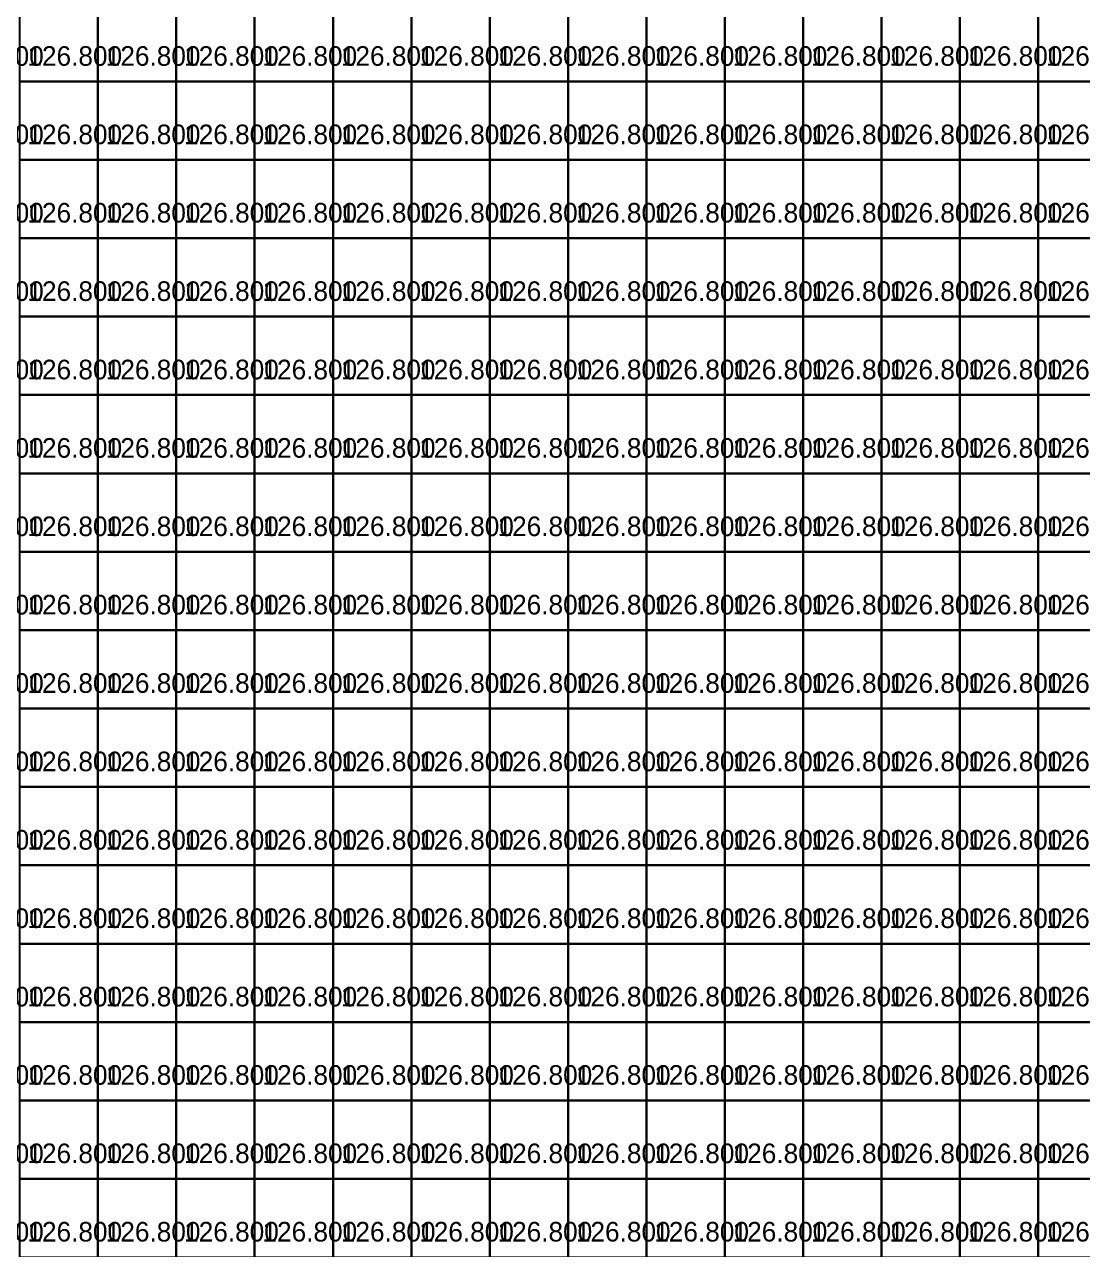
# Model space of a CAD drawing. Header units: metres. Extents: x 287857 to 287978, y 62957 to 63018.
# Drawn here: x 287883.99 to 287897.49, y 62971.93 to 62987.56 of the extents above; entities that cross this region are included whole.
import ezdxf

# ---------------------------------------------------------------- set-up
doc = ezdxf.new("R2010")
doc.units = ezdxf.units.M
doc.layers.add('ARCH-INTERP', color=7, linetype='Continuous', true_color=0x64748b)
doc.layers.add('ARCH-LEVEL-TXT', color=7, linetype='Continuous', true_color=0xa78bfa)

msp = doc.modelspace()

# ---------------------------------------------------------------- linework, layer by layer
at = {"layer": 'ARCH-INTERP'}
for points in [[(287883.925, 62986.831, 126.8), (287884.925, 62986.831, 126.8), (287884.925, 62987.831, 126.8), (287883.925, 62987.831, 126.8), (287883.925, 62986.831, 126.8)], [(287884.925, 62986.831, 126.8), (287885.925, 62986.831, 126.8), (287885.925, 62987.831, 126.8), (287884.925, 62987.831, 126.8), (287884.925, 62986.831, 126.8)], [(287885.925, 62986.831, 126.8), (287886.925, 62986.831, 126.8), (287886.925, 62987.831, 126.8), (287885.925, 62987.831, 126.8), (287885.925, 62986.831, 126.8)], [(287886.925, 62986.831, 126.8), (287887.925, 62986.831, 126.8), (287887.925, 62987.831, 126.8), (287886.925, 62987.831, 126.8), (287886.925, 62986.831, 126.8)], [(287887.925, 62986.831, 126.8), (287888.925, 62986.831, 126.8), (287888.925, 62987.831, 126.8), (287887.925, 62987.831, 126.8), (287887.925, 62986.831, 126.8)], [(287888.925, 62986.831, 126.8), (287889.925, 62986.831, 126.8), (287889.925, 62987.831, 126.8), (287888.925, 62987.831, 126.8), (287888.925, 62986.831, 126.8)], [(287889.925, 62986.831, 126.8), (287890.925, 62986.831, 126.8), (287890.925, 62987.831, 126.8), (287889.925, 62987.831, 126.8), (287889.925, 62986.831, 126.8)], [(287890.925, 62986.831, 126.8), (287891.925, 62986.831, 126.8), (287891.925, 62987.831, 126.8), (287890.925, 62987.831, 126.8), (287890.925, 62986.831, 126.8)], [(287891.925, 62986.831, 126.8), (287892.925, 62986.831, 126.8), (287892.925, 62987.831, 126.8), (287891.925, 62987.831, 126.8), (287891.925, 62986.831, 126.8)], [(287892.925, 62986.831, 126.8), (287893.925, 62986.831, 126.8), (287893.925, 62987.831, 126.8), (287892.925, 62987.831, 126.8), (287892.925, 62986.831, 126.8)], [(287893.925, 62986.831, 126.8), (287894.925, 62986.831, 126.8), (287894.925, 62987.831, 126.8), (287893.925, 62987.831, 126.8), (287893.925, 62986.831, 126.8)], [(287894.925, 62986.831, 126.8), (287895.925, 62986.831, 126.8), (287895.925, 62987.831, 126.8), (287894.925, 62987.831, 126.8), (287894.925, 62986.831, 126.8)], [(287895.925, 62986.831, 126.8), (287896.925, 62986.831, 126.8), (287896.925, 62987.831, 126.8), (287895.925, 62987.831, 126.8), (287895.925, 62986.831, 126.8)], [(287896.925, 62986.831, 126.8), (287897.925, 62986.831, 126.8), (287897.925, 62987.831, 126.8), (287896.925, 62987.831, 126.8), (287896.925, 62986.831, 126.8)], [(287883.925, 62985.831, 126.8), (287884.925, 62985.831, 126.8), (287884.925, 62986.831, 126.8), (287883.925, 62986.831, 126.8), (287883.925, 62985.831, 126.8)], [(287884.925, 62985.831, 126.8), (287885.925, 62985.831, 126.8), (287885.925, 62986.831, 126.8), (287884.925, 62986.831, 126.8), (287884.925, 62985.831, 126.8)], [(287885.925, 62985.831, 126.8), (287886.925, 62985.831, 126.8), (287886.925, 62986.831, 126.8), (287885.925, 62986.831, 126.8), (287885.925, 62985.831, 126.8)], [(287886.925, 62985.831, 126.8), (287887.925, 62985.831, 126.8), (287887.925, 62986.831, 126.8), (287886.925, 62986.831, 126.8), (287886.925, 62985.831, 126.8)], [(287887.925, 62985.831, 126.8), (287888.925, 62985.831, 126.8), (287888.925, 62986.831, 126.8), (287887.925, 62986.831, 126.8), (287887.925, 62985.831, 126.8)], [(287888.925, 62985.831, 126.8), (287889.925, 62985.831, 126.8), (287889.925, 62986.831, 126.8), (287888.925, 62986.831, 126.8), (287888.925, 62985.831, 126.8)], [(287889.925, 62985.831, 126.8), (287890.925, 62985.831, 126.8), (287890.925, 62986.831, 126.8), (287889.925, 62986.831, 126.8), (287889.925, 62985.831, 126.8)], [(287890.925, 62985.831, 126.8), (287891.925, 62985.831, 126.8), (287891.925, 62986.831, 126.8), (287890.925, 62986.831, 126.8), (287890.925, 62985.831, 126.8)], [(287891.925, 62985.831, 126.8), (287892.925, 62985.831, 126.8), (287892.925, 62986.831, 126.8), (287891.925, 62986.831, 126.8), (287891.925, 62985.831, 126.8)], [(287892.925, 62985.831, 126.8), (287893.925, 62985.831, 126.8), (287893.925, 62986.831, 126.8), (287892.925, 62986.831, 126.8), (287892.925, 62985.831, 126.8)], [(287893.925, 62985.831, 126.8), (287894.925, 62985.831, 126.8), (287894.925, 62986.831, 126.8), (287893.925, 62986.831, 126.8), (287893.925, 62985.831, 126.8)], [(287894.925, 62985.831, 126.8), (287895.925, 62985.831, 126.8), (287895.925, 62986.831, 126.8), (287894.925, 62986.831, 126.8), (287894.925, 62985.831, 126.8)], [(287895.925, 62985.831, 126.8), (287896.925, 62985.831, 126.8), (287896.925, 62986.831, 126.8), (287895.925, 62986.831, 126.8), (287895.925, 62985.831, 126.8)], [(287896.925, 62985.831, 126.8), (287897.925, 62985.831, 126.8), (287897.925, 62986.831, 126.8), (287896.925, 62986.831, 126.8), (287896.925, 62985.831, 126.8)], [(287883.925, 62984.831, 126.8), (287884.925, 62984.831, 126.8), (287884.925, 62985.831, 126.8), (287883.925, 62985.831, 126.8), (287883.925, 62984.831, 126.8)], [(287884.925, 62984.831, 126.8), (287885.925, 62984.831, 126.8), (287885.925, 62985.831, 126.8), (287884.925, 62985.831, 126.8), (287884.925, 62984.831, 126.8)], [(287885.925, 62984.831, 126.8), (287886.925, 62984.831, 126.8), (287886.925, 62985.831, 126.8), (287885.925, 62985.831, 126.8), (287885.925, 62984.831, 126.8)], [(287886.925, 62984.831, 126.8), (287887.925, 62984.831, 126.8), (287887.925, 62985.831, 126.8), (287886.925, 62985.831, 126.8), (287886.925, 62984.831, 126.8)], [(287887.925, 62984.831, 126.8), (287888.925, 62984.831, 126.8), (287888.925, 62985.831, 126.8), (287887.925, 62985.831, 126.8), (287887.925, 62984.831, 126.8)], [(287888.925, 62984.831, 126.8), (287889.925, 62984.831, 126.8), (287889.925, 62985.831, 126.8), (287888.925, 62985.831, 126.8), (287888.925, 62984.831, 126.8)], [(287889.925, 62984.831, 126.8), (287890.925, 62984.831, 126.8), (287890.925, 62985.831, 126.8), (287889.925, 62985.831, 126.8), (287889.925, 62984.831, 126.8)], [(287890.925, 62984.831, 126.8), (287891.925, 62984.831, 126.8), (287891.925, 62985.831, 126.8), (287890.925, 62985.831, 126.8), (287890.925, 62984.831, 126.8)], [(287891.925, 62984.831, 126.8), (287892.925, 62984.831, 126.8), (287892.925, 62985.831, 126.8), (287891.925, 62985.831, 126.8), (287891.925, 62984.831, 126.8)], [(287892.925, 62984.831, 126.8), (287893.925, 62984.831, 126.8), (287893.925, 62985.831, 126.8), (287892.925, 62985.831, 126.8), (287892.925, 62984.831, 126.8)], [(287893.925, 62984.831, 126.8), (287894.925, 62984.831, 126.8), (287894.925, 62985.831, 126.8), (287893.925, 62985.831, 126.8), (287893.925, 62984.831, 126.8)], [(287894.925, 62984.831, 126.8), (287895.925, 62984.831, 126.8), (287895.925, 62985.831, 126.8), (287894.925, 62985.831, 126.8), (287894.925, 62984.831, 126.8)], [(287895.925, 62984.831, 126.8), (287896.925, 62984.831, 126.8), (287896.925, 62985.831, 126.8), (287895.925, 62985.831, 126.8), (287895.925, 62984.831, 126.8)], [(287896.925, 62984.831, 126.8), (287897.925, 62984.831, 126.8), (287897.925, 62985.831, 126.8), (287896.925, 62985.831, 126.8), (287896.925, 62984.831, 126.8)], [(287883.925, 62983.831, 126.8), (287884.925, 62983.831, 126.8), (287884.925, 62984.831, 126.8), (287883.925, 62984.831, 126.8), (287883.925, 62983.831, 126.8)], [(287884.925, 62983.831, 126.8), (287885.925, 62983.831, 126.8), (287885.925, 62984.831, 126.8), (287884.925, 62984.831, 126.8), (287884.925, 62983.831, 126.8)], [(287885.925, 62983.831, 126.8), (287886.925, 62983.831, 126.8), (287886.925, 62984.831, 126.8), (287885.925, 62984.831, 126.8), (287885.925, 62983.831, 126.8)], [(287886.925, 62983.831, 126.8), (287887.925, 62983.831, 126.8), (287887.925, 62984.831, 126.8), (287886.925, 62984.831, 126.8), (287886.925, 62983.831, 126.8)], [(287887.925, 62983.831, 126.8), (287888.925, 62983.831, 126.8), (287888.925, 62984.831, 126.8), (287887.925, 62984.831, 126.8), (287887.925, 62983.831, 126.8)], [(287888.925, 62983.831, 126.8), (287889.925, 62983.831, 126.8), (287889.925, 62984.831, 126.8), (287888.925, 62984.831, 126.8), (287888.925, 62983.831, 126.8)], [(287889.925, 62983.831, 126.8), (287890.925, 62983.831, 126.8), (287890.925, 62984.831, 126.8), (287889.925, 62984.831, 126.8), (287889.925, 62983.831, 126.8)], [(287890.925, 62983.831, 126.8), (287891.925, 62983.831, 126.8), (287891.925, 62984.831, 126.8), (287890.925, 62984.831, 126.8), (287890.925, 62983.831, 126.8)], [(287891.925, 62983.831, 126.8), (287892.925, 62983.831, 126.8), (287892.925, 62984.831, 126.8), (287891.925, 62984.831, 126.8), (287891.925, 62983.831, 126.8)], [(287892.925, 62983.831, 126.8), (287893.925, 62983.831, 126.8), (287893.925, 62984.831, 126.8), (287892.925, 62984.831, 126.8), (287892.925, 62983.831, 126.8)], [(287893.925, 62983.831, 126.8), (287894.925, 62983.831, 126.8), (287894.925, 62984.831, 126.8), (287893.925, 62984.831, 126.8), (287893.925, 62983.831, 126.8)], [(287894.925, 62983.831, 126.8), (287895.925, 62983.831, 126.8), (287895.925, 62984.831, 126.8), (287894.925, 62984.831, 126.8), (287894.925, 62983.831, 126.8)], [(287895.925, 62983.831, 126.8), (287896.925, 62983.831, 126.8), (287896.925, 62984.831, 126.8), (287895.925, 62984.831, 126.8), (287895.925, 62983.831, 126.8)], [(287896.925, 62983.831, 126.8), (287897.925, 62983.831, 126.8), (287897.925, 62984.831, 126.8), (287896.925, 62984.831, 126.8), (287896.925, 62983.831, 126.8)], [(287883.925, 62982.831, 126.8), (287884.925, 62982.831, 126.8), (287884.925, 62983.831, 126.8), (287883.925, 62983.831, 126.8), (287883.925, 62982.831, 126.8)], [(287884.925, 62982.831, 126.8), (287885.925, 62982.831, 126.8), (287885.925, 62983.831, 126.8), (287884.925, 62983.831, 126.8), (287884.925, 62982.831, 126.8)], [(287885.925, 62982.831, 126.8), (287886.925, 62982.831, 126.8), (287886.925, 62983.831, 126.8), (287885.925, 62983.831, 126.8), (287885.925, 62982.831, 126.8)], [(287886.925, 62982.831, 126.8), (287887.925, 62982.831, 126.8), (287887.925, 62983.831, 126.8), (287886.925, 62983.831, 126.8), (287886.925, 62982.831, 126.8)], [(287887.925, 62982.831, 126.8), (287888.925, 62982.831, 126.8), (287888.925, 62983.831, 126.8), (287887.925, 62983.831, 126.8), (287887.925, 62982.831, 126.8)], [(287888.925, 62982.831, 126.8), (287889.925, 62982.831, 126.8), (287889.925, 62983.831, 126.8), (287888.925, 62983.831, 126.8), (287888.925, 62982.831, 126.8)], [(287889.925, 62982.831, 126.8), (287890.925, 62982.831, 126.8), (287890.925, 62983.831, 126.8), (287889.925, 62983.831, 126.8), (287889.925, 62982.831, 126.8)], [(287890.925, 62982.831, 126.8), (287891.925, 62982.831, 126.8), (287891.925, 62983.831, 126.8), (287890.925, 62983.831, 126.8), (287890.925, 62982.831, 126.8)], [(287891.925, 62982.831, 126.8), (287892.925, 62982.831, 126.8), (287892.925, 62983.831, 126.8), (287891.925, 62983.831, 126.8), (287891.925, 62982.831, 126.8)], [(287892.925, 62982.831, 126.8), (287893.925, 62982.831, 126.8), (287893.925, 62983.831, 126.8), (287892.925, 62983.831, 126.8), (287892.925, 62982.831, 126.8)], [(287893.925, 62982.831, 126.8), (287894.925, 62982.831, 126.8), (287894.925, 62983.831, 126.8), (287893.925, 62983.831, 126.8), (287893.925, 62982.831, 126.8)], [(287894.925, 62982.831, 126.8), (287895.925, 62982.831, 126.8), (287895.925, 62983.831, 126.8), (287894.925, 62983.831, 126.8), (287894.925, 62982.831, 126.8)], [(287895.925, 62982.831, 126.8), (287896.925, 62982.831, 126.8), (287896.925, 62983.831, 126.8), (287895.925, 62983.831, 126.8), (287895.925, 62982.831, 126.8)], [(287896.925, 62982.831, 126.8), (287897.925, 62982.831, 126.8), (287897.925, 62983.831, 126.8), (287896.925, 62983.831, 126.8), (287896.925, 62982.831, 126.8)], [(287883.925, 62981.831, 126.8), (287884.925, 62981.831, 126.8), (287884.925, 62982.831, 126.8), (287883.925, 62982.831, 126.8), (287883.925, 62981.831, 126.8)], [(287884.925, 62981.831, 126.8), (287885.925, 62981.831, 126.8), (287885.925, 62982.831, 126.8), (287884.925, 62982.831, 126.8), (287884.925, 62981.831, 126.8)], [(287885.925, 62981.831, 126.8), (287886.925, 62981.831, 126.8), (287886.925, 62982.831, 126.8), (287885.925, 62982.831, 126.8), (287885.925, 62981.831, 126.8)], [(287886.925, 62981.831, 126.8), (287887.925, 62981.831, 126.8), (287887.925, 62982.831, 126.8), (287886.925, 62982.831, 126.8), (287886.925, 62981.831, 126.8)], [(287887.925, 62981.831, 126.8), (287888.925, 62981.831, 126.8), (287888.925, 62982.831, 126.8), (287887.925, 62982.831, 126.8), (287887.925, 62981.831, 126.8)], [(287888.925, 62981.831, 126.8), (287889.925, 62981.831, 126.8), (287889.925, 62982.831, 126.8), (287888.925, 62982.831, 126.8), (287888.925, 62981.831, 126.8)], [(287889.925, 62981.831, 126.8), (287890.925, 62981.831, 126.8), (287890.925, 62982.831, 126.8), (287889.925, 62982.831, 126.8), (287889.925, 62981.831, 126.8)], [(287890.925, 62981.831, 126.8), (287891.925, 62981.831, 126.8), (287891.925, 62982.831, 126.8), (287890.925, 62982.831, 126.8), (287890.925, 62981.831, 126.8)], [(287891.925, 62981.831, 126.8), (287892.925, 62981.831, 126.8), (287892.925, 62982.831, 126.8), (287891.925, 62982.831, 126.8), (287891.925, 62981.831, 126.8)], [(287892.925, 62981.831, 126.8), (287893.925, 62981.831, 126.8), (287893.925, 62982.831, 126.8), (287892.925, 62982.831, 126.8), (287892.925, 62981.831, 126.8)], [(287893.925, 62981.831, 126.8), (287894.925, 62981.831, 126.8), (287894.925, 62982.831, 126.8), (287893.925, 62982.831, 126.8), (287893.925, 62981.831, 126.8)], [(287894.925, 62981.831, 126.8), (287895.925, 62981.831, 126.8), (287895.925, 62982.831, 126.8), (287894.925, 62982.831, 126.8), (287894.925, 62981.831, 126.8)], [(287895.925, 62981.831, 126.8), (287896.925, 62981.831, 126.8), (287896.925, 62982.831, 126.8), (287895.925, 62982.831, 126.8), (287895.925, 62981.831, 126.8)], [(287896.925, 62981.831, 126.8), (287897.925, 62981.831, 126.8), (287897.925, 62982.831, 126.8), (287896.925, 62982.831, 126.8), (287896.925, 62981.831, 126.8)], [(287883.925, 62980.831, 126.8), (287884.925, 62980.831, 126.8), (287884.925, 62981.831, 126.8), (287883.925, 62981.831, 126.8), (287883.925, 62980.831, 126.8)], [(287884.925, 62980.831, 126.8), (287885.925, 62980.831, 126.8), (287885.925, 62981.831, 126.8), (287884.925, 62981.831, 126.8), (287884.925, 62980.831, 126.8)], [(287885.925, 62980.831, 126.8), (287886.925, 62980.831, 126.8), (287886.925, 62981.831, 126.8), (287885.925, 62981.831, 126.8), (287885.925, 62980.831, 126.8)], [(287886.925, 62980.831, 126.8), (287887.925, 62980.831, 126.8), (287887.925, 62981.831, 126.8), (287886.925, 62981.831, 126.8), (287886.925, 62980.831, 126.8)], [(287887.925, 62980.831, 126.8), (287888.925, 62980.831, 126.8), (287888.925, 62981.831, 126.8), (287887.925, 62981.831, 126.8), (287887.925, 62980.831, 126.8)], [(287888.925, 62980.831, 126.8), (287889.925, 62980.831, 126.8), (287889.925, 62981.831, 126.8), (287888.925, 62981.831, 126.8), (287888.925, 62980.831, 126.8)], [(287889.925, 62980.831, 126.8), (287890.925, 62980.831, 126.8), (287890.925, 62981.831, 126.8), (287889.925, 62981.831, 126.8), (287889.925, 62980.831, 126.8)], [(287890.925, 62980.831, 126.8), (287891.925, 62980.831, 126.8), (287891.925, 62981.831, 126.8), (287890.925, 62981.831, 126.8), (287890.925, 62980.831, 126.8)], [(287891.925, 62980.831, 126.8), (287892.925, 62980.831, 126.8), (287892.925, 62981.831, 126.8), (287891.925, 62981.831, 126.8), (287891.925, 62980.831, 126.8)], [(287892.925, 62980.831, 126.8), (287893.925, 62980.831, 126.8), (287893.925, 62981.831, 126.8), (287892.925, 62981.831, 126.8), (287892.925, 62980.831, 126.8)], [(287893.925, 62980.831, 126.8), (287894.925, 62980.831, 126.8), (287894.925, 62981.831, 126.8), (287893.925, 62981.831, 126.8), (287893.925, 62980.831, 126.8)], [(287894.925, 62980.831, 126.8), (287895.925, 62980.831, 126.8), (287895.925, 62981.831, 126.8), (287894.925, 62981.831, 126.8), (287894.925, 62980.831, 126.8)], [(287895.925, 62980.831, 126.8), (287896.925, 62980.831, 126.8), (287896.925, 62981.831, 126.8), (287895.925, 62981.831, 126.8), (287895.925, 62980.831, 126.8)], [(287896.925, 62980.831, 126.8), (287897.925, 62980.831, 126.8), (287897.925, 62981.831, 126.8), (287896.925, 62981.831, 126.8), (287896.925, 62980.831, 126.8)], [(287883.925, 62979.831, 126.8), (287884.925, 62979.831, 126.8), (287884.925, 62980.831, 126.8), (287883.925, 62980.831, 126.8), (287883.925, 62979.831, 126.8)], [(287884.925, 62979.831, 126.8), (287885.925, 62979.831, 126.8), (287885.925, 62980.831, 126.8), (287884.925, 62980.831, 126.8), (287884.925, 62979.831, 126.8)], [(287885.925, 62979.831, 126.8), (287886.925, 62979.831, 126.8), (287886.925, 62980.831, 126.8), (287885.925, 62980.831, 126.8), (287885.925, 62979.831, 126.8)], [(287886.925, 62979.831, 126.8), (287887.925, 62979.831, 126.8), (287887.925, 62980.831, 126.8), (287886.925, 62980.831, 126.8), (287886.925, 62979.831, 126.8)], [(287887.925, 62979.831, 126.8), (287888.925, 62979.831, 126.8), (287888.925, 62980.831, 126.8), (287887.925, 62980.831, 126.8), (287887.925, 62979.831, 126.8)], [(287888.925, 62979.831, 126.8), (287889.925, 62979.831, 126.8), (287889.925, 62980.831, 126.8), (287888.925, 62980.831, 126.8), (287888.925, 62979.831, 126.8)], [(287889.925, 62979.831, 126.8), (287890.925, 62979.831, 126.8), (287890.925, 62980.831, 126.8), (287889.925, 62980.831, 126.8), (287889.925, 62979.831, 126.8)], [(287890.925, 62979.831, 126.8), (287891.925, 62979.831, 126.8), (287891.925, 62980.831, 126.8), (287890.925, 62980.831, 126.8), (287890.925, 62979.831, 126.8)], [(287891.925, 62979.831, 126.8), (287892.925, 62979.831, 126.8), (287892.925, 62980.831, 126.8), (287891.925, 62980.831, 126.8), (287891.925, 62979.831, 126.8)], [(287892.925, 62979.831, 126.8), (287893.925, 62979.831, 126.8), (287893.925, 62980.831, 126.8), (287892.925, 62980.831, 126.8), (287892.925, 62979.831, 126.8)], [(287893.925, 62979.831, 126.8), (287894.925, 62979.831, 126.8), (287894.925, 62980.831, 126.8), (287893.925, 62980.831, 126.8), (287893.925, 62979.831, 126.8)], [(287894.925, 62979.831, 126.8), (287895.925, 62979.831, 126.8), (287895.925, 62980.831, 126.8), (287894.925, 62980.831, 126.8), (287894.925, 62979.831, 126.8)], [(287895.925, 62979.831, 126.8), (287896.925, 62979.831, 126.8), (287896.925, 62980.831, 126.8), (287895.925, 62980.831, 126.8), (287895.925, 62979.831, 126.8)], [(287896.925, 62979.831, 126.8), (287897.925, 62979.831, 126.8), (287897.925, 62980.831, 126.8), (287896.925, 62980.831, 126.8), (287896.925, 62979.831, 126.8)], [(287883.925, 62978.831, 126.8), (287884.925, 62978.831, 126.8), (287884.925, 62979.831, 126.8), (287883.925, 62979.831, 126.8), (287883.925, 62978.831, 126.8)], [(287884.925, 62978.831, 126.8), (287885.925, 62978.831, 126.8), (287885.925, 62979.831, 126.8), (287884.925, 62979.831, 126.8), (287884.925, 62978.831, 126.8)], [(287885.925, 62978.831, 126.8), (287886.925, 62978.831, 126.8), (287886.925, 62979.831, 126.8), (287885.925, 62979.831, 126.8), (287885.925, 62978.831, 126.8)], [(287886.925, 62978.831, 126.8), (287887.925, 62978.831, 126.8), (287887.925, 62979.831, 126.8), (287886.925, 62979.831, 126.8), (287886.925, 62978.831, 126.8)], [(287887.925, 62978.831, 126.8), (287888.925, 62978.831, 126.8), (287888.925, 62979.831, 126.8), (287887.925, 62979.831, 126.8), (287887.925, 62978.831, 126.8)], [(287888.925, 62978.831, 126.8), (287889.925, 62978.831, 126.8), (287889.925, 62979.831, 126.8), (287888.925, 62979.831, 126.8), (287888.925, 62978.831, 126.8)], [(287889.925, 62978.831, 126.8), (287890.925, 62978.831, 126.8), (287890.925, 62979.831, 126.8), (287889.925, 62979.831, 126.8), (287889.925, 62978.831, 126.8)], [(287890.925, 62978.831, 126.8), (287891.925, 62978.831, 126.8), (287891.925, 62979.831, 126.8), (287890.925, 62979.831, 126.8), (287890.925, 62978.831, 126.8)], [(287891.925, 62978.831, 126.8), (287892.925, 62978.831, 126.8), (287892.925, 62979.831, 126.8), (287891.925, 62979.831, 126.8), (287891.925, 62978.831, 126.8)], [(287892.925, 62978.831, 126.8), (287893.925, 62978.831, 126.8), (287893.925, 62979.831, 126.8), (287892.925, 62979.831, 126.8), (287892.925, 62978.831, 126.8)], [(287893.925, 62978.831, 126.8), (287894.925, 62978.831, 126.8), (287894.925, 62979.831, 126.8), (287893.925, 62979.831, 126.8), (287893.925, 62978.831, 126.8)], [(287894.925, 62978.831, 126.8), (287895.925, 62978.831, 126.8), (287895.925, 62979.831, 126.8), (287894.925, 62979.831, 126.8), (287894.925, 62978.831, 126.8)], [(287895.925, 62978.831, 126.8), (287896.925, 62978.831, 126.8), (287896.925, 62979.831, 126.8), (287895.925, 62979.831, 126.8), (287895.925, 62978.831, 126.8)], [(287896.925, 62978.831, 126.8), (287897.925, 62978.831, 126.8), (287897.925, 62979.831, 126.8), (287896.925, 62979.831, 126.8), (287896.925, 62978.831, 126.8)], [(287883.925, 62977.831, 126.8), (287884.925, 62977.831, 126.8), (287884.925, 62978.831, 126.8), (287883.925, 62978.831, 126.8), (287883.925, 62977.831, 126.8)], [(287884.925, 62977.831, 126.8), (287885.925, 62977.831, 126.8), (287885.925, 62978.831, 126.8), (287884.925, 62978.831, 126.8), (287884.925, 62977.831, 126.8)], [(287885.925, 62977.831, 126.8), (287886.925, 62977.831, 126.8), (287886.925, 62978.831, 126.8), (287885.925, 62978.831, 126.8), (287885.925, 62977.831, 126.8)], [(287886.925, 62977.831, 126.8), (287887.925, 62977.831, 126.8), (287887.925, 62978.831, 126.8), (287886.925, 62978.831, 126.8), (287886.925, 62977.831, 126.8)], [(287887.925, 62977.831, 126.8), (287888.925, 62977.831, 126.8), (287888.925, 62978.831, 126.8), (287887.925, 62978.831, 126.8), (287887.925, 62977.831, 126.8)], [(287888.925, 62977.831, 126.8), (287889.925, 62977.831, 126.8), (287889.925, 62978.831, 126.8), (287888.925, 62978.831, 126.8), (287888.925, 62977.831, 126.8)], [(287889.925, 62977.831, 126.8), (287890.925, 62977.831, 126.8), (287890.925, 62978.831, 126.8), (287889.925, 62978.831, 126.8), (287889.925, 62977.831, 126.8)], [(287890.925, 62977.831, 126.8), (287891.925, 62977.831, 126.8), (287891.925, 62978.831, 126.8), (287890.925, 62978.831, 126.8), (287890.925, 62977.831, 126.8)], [(287891.925, 62977.831, 126.8), (287892.925, 62977.831, 126.8), (287892.925, 62978.831, 126.8), (287891.925, 62978.831, 126.8), (287891.925, 62977.831, 126.8)], [(287892.925, 62977.831, 126.8), (287893.925, 62977.831, 126.8), (287893.925, 62978.831, 126.8), (287892.925, 62978.831, 126.8), (287892.925, 62977.831, 126.8)], [(287893.925, 62977.831, 126.8), (287894.925, 62977.831, 126.8), (287894.925, 62978.831, 126.8), (287893.925, 62978.831, 126.8), (287893.925, 62977.831, 126.8)], [(287894.925, 62977.831, 126.8), (287895.925, 62977.831, 126.8), (287895.925, 62978.831, 126.8), (287894.925, 62978.831, 126.8), (287894.925, 62977.831, 126.8)], [(287895.925, 62977.831, 126.8), (287896.925, 62977.831, 126.8), (287896.925, 62978.831, 126.8), (287895.925, 62978.831, 126.8), (287895.925, 62977.831, 126.8)], [(287896.925, 62977.831, 126.8), (287897.925, 62977.831, 126.8), (287897.925, 62978.831, 126.8), (287896.925, 62978.831, 126.8), (287896.925, 62977.831, 126.8)], [(287883.925, 62976.831, 126.8), (287884.925, 62976.831, 126.8), (287884.925, 62977.831, 126.8), (287883.925, 62977.831, 126.8), (287883.925, 62976.831, 126.8)], [(287884.925, 62976.831, 126.8), (287885.925, 62976.831, 126.8), (287885.925, 62977.831, 126.8), (287884.925, 62977.831, 126.8), (287884.925, 62976.831, 126.8)], [(287885.925, 62976.831, 126.8), (287886.925, 62976.831, 126.8), (287886.925, 62977.831, 126.8), (287885.925, 62977.831, 126.8), (287885.925, 62976.831, 126.8)], [(287886.925, 62976.831, 126.8), (287887.925, 62976.831, 126.8), (287887.925, 62977.831, 126.8), (287886.925, 62977.831, 126.8), (287886.925, 62976.831, 126.8)], [(287887.925, 62976.831, 126.8), (287888.925, 62976.831, 126.8), (287888.925, 62977.831, 126.8), (287887.925, 62977.831, 126.8), (287887.925, 62976.831, 126.8)], [(287888.925, 62976.831, 126.8), (287889.925, 62976.831, 126.8), (287889.925, 62977.831, 126.8), (287888.925, 62977.831, 126.8), (287888.925, 62976.831, 126.8)], [(287889.925, 62976.831, 126.8), (287890.925, 62976.831, 126.8), (287890.925, 62977.831, 126.8), (287889.925, 62977.831, 126.8), (287889.925, 62976.831, 126.8)], [(287890.925, 62976.831, 126.8), (287891.925, 62976.831, 126.8), (287891.925, 62977.831, 126.8), (287890.925, 62977.831, 126.8), (287890.925, 62976.831, 126.8)], [(287891.925, 62976.831, 126.8), (287892.925, 62976.831, 126.8), (287892.925, 62977.831, 126.8), (287891.925, 62977.831, 126.8), (287891.925, 62976.831, 126.8)], [(287892.925, 62976.831, 126.8), (287893.925, 62976.831, 126.8), (287893.925, 62977.831, 126.8), (287892.925, 62977.831, 126.8), (287892.925, 62976.831, 126.8)], [(287893.925, 62976.831, 126.8), (287894.925, 62976.831, 126.8), (287894.925, 62977.831, 126.8), (287893.925, 62977.831, 126.8), (287893.925, 62976.831, 126.8)], [(287894.925, 62976.831, 126.8), (287895.925, 62976.831, 126.8), (287895.925, 62977.831, 126.8), (287894.925, 62977.831, 126.8), (287894.925, 62976.831, 126.8)], [(287895.925, 62976.831, 126.8), (287896.925, 62976.831, 126.8), (287896.925, 62977.831, 126.8), (287895.925, 62977.831, 126.8), (287895.925, 62976.831, 126.8)], [(287896.925, 62976.831, 126.8), (287897.925, 62976.831, 126.8), (287897.925, 62977.831, 126.8), (287896.925, 62977.831, 126.8), (287896.925, 62976.831, 126.8)], [(287883.925, 62975.831, 126.8), (287884.925, 62975.831, 126.8), (287884.925, 62976.831, 126.8), (287883.925, 62976.831, 126.8), (287883.925, 62975.831, 126.8)], [(287884.925, 62975.831, 126.8), (287885.925, 62975.831, 126.8), (287885.925, 62976.831, 126.8), (287884.925, 62976.831, 126.8), (287884.925, 62975.831, 126.8)], [(287885.925, 62975.831, 126.8), (287886.925, 62975.831, 126.8), (287886.925, 62976.831, 126.8), (287885.925, 62976.831, 126.8), (287885.925, 62975.831, 126.8)], [(287886.925, 62975.831, 126.8), (287887.925, 62975.831, 126.8), (287887.925, 62976.831, 126.8), (287886.925, 62976.831, 126.8), (287886.925, 62975.831, 126.8)], [(287887.925, 62975.831, 126.8), (287888.925, 62975.831, 126.8), (287888.925, 62976.831, 126.8), (287887.925, 62976.831, 126.8), (287887.925, 62975.831, 126.8)], [(287888.925, 62975.831, 126.8), (287889.925, 62975.831, 126.8), (287889.925, 62976.831, 126.8), (287888.925, 62976.831, 126.8), (287888.925, 62975.831, 126.8)], [(287889.925, 62975.831, 126.8), (287890.925, 62975.831, 126.8), (287890.925, 62976.831, 126.8), (287889.925, 62976.831, 126.8), (287889.925, 62975.831, 126.8)], [(287890.925, 62975.831, 126.8), (287891.925, 62975.831, 126.8), (287891.925, 62976.831, 126.8), (287890.925, 62976.831, 126.8), (287890.925, 62975.831, 126.8)], [(287891.925, 62975.831, 126.8), (287892.925, 62975.831, 126.8), (287892.925, 62976.831, 126.8), (287891.925, 62976.831, 126.8), (287891.925, 62975.831, 126.8)], [(287892.925, 62975.831, 126.8), (287893.925, 62975.831, 126.8), (287893.925, 62976.831, 126.8), (287892.925, 62976.831, 126.8), (287892.925, 62975.831, 126.8)], [(287893.925, 62975.831, 126.8), (287894.925, 62975.831, 126.8), (287894.925, 62976.831, 126.8), (287893.925, 62976.831, 126.8), (287893.925, 62975.831, 126.8)], [(287894.925, 62975.831, 126.8), (287895.925, 62975.831, 126.8), (287895.925, 62976.831, 126.8), (287894.925, 62976.831, 126.8), (287894.925, 62975.831, 126.8)], [(287895.925, 62975.831, 126.8), (287896.925, 62975.831, 126.8), (287896.925, 62976.831, 126.8), (287895.925, 62976.831, 126.8), (287895.925, 62975.831, 126.8)], [(287896.925, 62975.831, 126.8), (287897.925, 62975.831, 126.8), (287897.925, 62976.831, 126.8), (287896.925, 62976.831, 126.8), (287896.925, 62975.831, 126.8)], [(287883.925, 62974.831, 126.8), (287884.925, 62974.831, 126.8), (287884.925, 62975.831, 126.8), (287883.925, 62975.831, 126.8), (287883.925, 62974.831, 126.8)], [(287884.925, 62974.831, 126.8), (287885.925, 62974.831, 126.8), (287885.925, 62975.831, 126.8), (287884.925, 62975.831, 126.8), (287884.925, 62974.831, 126.8)], [(287885.925, 62974.831, 126.8), (287886.925, 62974.831, 126.8), (287886.925, 62975.831, 126.8), (287885.925, 62975.831, 126.8), (287885.925, 62974.831, 126.8)], [(287886.925, 62974.831, 126.8), (287887.925, 62974.831, 126.8), (287887.925, 62975.831, 126.8), (287886.925, 62975.831, 126.8), (287886.925, 62974.831, 126.8)], [(287887.925, 62974.831, 126.8), (287888.925, 62974.831, 126.8), (287888.925, 62975.831, 126.8), (287887.925, 62975.831, 126.8), (287887.925, 62974.831, 126.8)], [(287888.925, 62974.831, 126.8), (287889.925, 62974.831, 126.8), (287889.925, 62975.831, 126.8), (287888.925, 62975.831, 126.8), (287888.925, 62974.831, 126.8)], [(287889.925, 62974.831, 126.8), (287890.925, 62974.831, 126.8), (287890.925, 62975.831, 126.8), (287889.925, 62975.831, 126.8), (287889.925, 62974.831, 126.8)], [(287890.925, 62974.831, 126.8), (287891.925, 62974.831, 126.8), (287891.925, 62975.831, 126.8), (287890.925, 62975.831, 126.8), (287890.925, 62974.831, 126.8)], [(287891.925, 62974.831, 126.8), (287892.925, 62974.831, 126.8), (287892.925, 62975.831, 126.8), (287891.925, 62975.831, 126.8), (287891.925, 62974.831, 126.8)], [(287892.925, 62974.831, 126.8), (287893.925, 62974.831, 126.8), (287893.925, 62975.831, 126.8), (287892.925, 62975.831, 126.8), (287892.925, 62974.831, 126.8)], [(287893.925, 62974.831, 126.8), (287894.925, 62974.831, 126.8), (287894.925, 62975.831, 126.8), (287893.925, 62975.831, 126.8), (287893.925, 62974.831, 126.8)], [(287894.925, 62974.831, 126.8), (287895.925, 62974.831, 126.8), (287895.925, 62975.831, 126.8), (287894.925, 62975.831, 126.8), (287894.925, 62974.831, 126.8)], [(287895.925, 62974.831, 126.8), (287896.925, 62974.831, 126.8), (287896.925, 62975.831, 126.8), (287895.925, 62975.831, 126.8), (287895.925, 62974.831, 126.8)], [(287896.925, 62974.831, 126.8), (287897.925, 62974.831, 126.8), (287897.925, 62975.831, 126.8), (287896.925, 62975.831, 126.8), (287896.925, 62974.831, 126.8)], [(287883.925, 62973.831, 126.8), (287884.925, 62973.831, 126.8), (287884.925, 62974.831, 126.8), (287883.925, 62974.831, 126.8), (287883.925, 62973.831, 126.8)], [(287884.925, 62973.831, 126.8), (287885.925, 62973.831, 126.8), (287885.925, 62974.831, 126.8), (287884.925, 62974.831, 126.8), (287884.925, 62973.831, 126.8)], [(287885.925, 62973.831, 126.8), (287886.925, 62973.831, 126.8), (287886.925, 62974.831, 126.8), (287885.925, 62974.831, 126.8), (287885.925, 62973.831, 126.8)], [(287886.925, 62973.831, 126.8), (287887.925, 62973.831, 126.8), (287887.925, 62974.831, 126.8), (287886.925, 62974.831, 126.8), (287886.925, 62973.831, 126.8)], [(287887.925, 62973.831, 126.8), (287888.925, 62973.831, 126.8), (287888.925, 62974.831, 126.8), (287887.925, 62974.831, 126.8), (287887.925, 62973.831, 126.8)], [(287888.925, 62973.831, 126.8), (287889.925, 62973.831, 126.8), (287889.925, 62974.831, 126.8), (287888.925, 62974.831, 126.8), (287888.925, 62973.831, 126.8)], [(287889.925, 62973.831, 126.8), (287890.925, 62973.831, 126.8), (287890.925, 62974.831, 126.8), (287889.925, 62974.831, 126.8), (287889.925, 62973.831, 126.8)], [(287890.925, 62973.831, 126.8), (287891.925, 62973.831, 126.8), (287891.925, 62974.831, 126.8), (287890.925, 62974.831, 126.8), (287890.925, 62973.831, 126.8)], [(287891.925, 62973.831, 126.8), (287892.925, 62973.831, 126.8), (287892.925, 62974.831, 126.8), (287891.925, 62974.831, 126.8), (287891.925, 62973.831, 126.8)], [(287892.925, 62973.831, 126.8), (287893.925, 62973.831, 126.8), (287893.925, 62974.831, 126.8), (287892.925, 62974.831, 126.8), (287892.925, 62973.831, 126.8)], [(287893.925, 62973.831, 126.8), (287894.925, 62973.831, 126.8), (287894.925, 62974.831, 126.8), (287893.925, 62974.831, 126.8), (287893.925, 62973.831, 126.8)], [(287894.925, 62973.831, 126.8), (287895.925, 62973.831, 126.8), (287895.925, 62974.831, 126.8), (287894.925, 62974.831, 126.8), (287894.925, 62973.831, 126.8)], [(287895.925, 62973.831, 126.8), (287896.925, 62973.831, 126.8), (287896.925, 62974.831, 126.8), (287895.925, 62974.831, 126.8), (287895.925, 62973.831, 126.8)], [(287896.925, 62973.831, 126.8), (287897.925, 62973.831, 126.8), (287897.925, 62974.831, 126.8), (287896.925, 62974.831, 126.8), (287896.925, 62973.831, 126.8)], [(287883.925, 62972.831, 126.8), (287884.925, 62972.831, 126.8), (287884.925, 62973.831, 126.8), (287883.925, 62973.831, 126.8), (287883.925, 62972.831, 126.8)], [(287884.925, 62972.831, 126.8), (287885.925, 62972.831, 126.8), (287885.925, 62973.831, 126.8), (287884.925, 62973.831, 126.8), (287884.925, 62972.831, 126.8)], [(287885.925, 62972.831, 126.8), (287886.925, 62972.831, 126.8), (287886.925, 62973.831, 126.8), (287885.925, 62973.831, 126.8), (287885.925, 62972.831, 126.8)], [(287886.925, 62972.831, 126.8), (287887.925, 62972.831, 126.8), (287887.925, 62973.831, 126.8), (287886.925, 62973.831, 126.8), (287886.925, 62972.831, 126.8)], [(287887.925, 62972.831, 126.8), (287888.925, 62972.831, 126.8), (287888.925, 62973.831, 126.8), (287887.925, 62973.831, 126.8), (287887.925, 62972.831, 126.8)], [(287888.925, 62972.831, 126.8), (287889.925, 62972.831, 126.8), (287889.925, 62973.831, 126.8), (287888.925, 62973.831, 126.8), (287888.925, 62972.831, 126.8)], [(287889.925, 62972.831, 126.8), (287890.925, 62972.831, 126.8), (287890.925, 62973.831, 126.8), (287889.925, 62973.831, 126.8), (287889.925, 62972.831, 126.8)], [(287890.925, 62972.831, 126.8), (287891.925, 62972.831, 126.8), (287891.925, 62973.831, 126.8), (287890.925, 62973.831, 126.8), (287890.925, 62972.831, 126.8)], [(287891.925, 62972.831, 126.8), (287892.925, 62972.831, 126.8), (287892.925, 62973.831, 126.8), (287891.925, 62973.831, 126.8), (287891.925, 62972.831, 126.8)], [(287892.925, 62972.831, 126.8), (287893.925, 62972.831, 126.8), (287893.925, 62973.831, 126.8), (287892.925, 62973.831, 126.8), (287892.925, 62972.831, 126.8)], [(287893.925, 62972.831, 126.8), (287894.925, 62972.831, 126.8), (287894.925, 62973.831, 126.8), (287893.925, 62973.831, 126.8), (287893.925, 62972.831, 126.8)], [(287894.925, 62972.831, 126.8), (287895.925, 62972.831, 126.8), (287895.925, 62973.831, 126.8), (287894.925, 62973.831, 126.8), (287894.925, 62972.831, 126.8)], [(287895.925, 62972.831, 126.8), (287896.925, 62972.831, 126.8), (287896.925, 62973.831, 126.8), (287895.925, 62973.831, 126.8), (287895.925, 62972.831, 126.8)], [(287896.925, 62972.831, 126.8), (287897.925, 62972.831, 126.8), (287897.925, 62973.831, 126.8), (287896.925, 62973.831, 126.8), (287896.925, 62972.831, 126.8)], [(287883.925, 62971.831, 126.8), (287884.925, 62971.831, 126.8), (287884.925, 62972.831, 126.8), (287883.925, 62972.831, 126.8), (287883.925, 62971.831, 126.8)], [(287884.925, 62971.831, 126.8), (287885.925, 62971.831, 126.8), (287885.925, 62972.831, 126.8), (287884.925, 62972.831, 126.8), (287884.925, 62971.831, 126.8)], [(287885.925, 62971.831, 126.8), (287886.925, 62971.831, 126.8), (287886.925, 62972.831, 126.8), (287885.925, 62972.831, 126.8), (287885.925, 62971.831, 126.8)], [(287886.925, 62971.831, 126.8), (287887.925, 62971.831, 126.8), (287887.925, 62972.831, 126.8), (287886.925, 62972.831, 126.8), (287886.925, 62971.831, 126.8)], [(287887.925, 62971.831, 126.8), (287888.925, 62971.831, 126.8), (287888.925, 62972.831, 126.8), (287887.925, 62972.831, 126.8), (287887.925, 62971.831, 126.8)], [(287888.925, 62971.831, 126.8), (287889.925, 62971.831, 126.8), (287889.925, 62972.831, 126.8), (287888.925, 62972.831, 126.8), (287888.925, 62971.831, 126.8)], [(287889.925, 62971.831, 126.8), (287890.925, 62971.831, 126.8), (287890.925, 62972.831, 126.8), (287889.925, 62972.831, 126.8), (287889.925, 62971.831, 126.8)], [(287890.925, 62971.831, 126.8), (287891.925, 62971.831, 126.8), (287891.925, 62972.831, 126.8), (287890.925, 62972.831, 126.8), (287890.925, 62971.831, 126.8)], [(287891.925, 62971.831, 126.8), (287892.925, 62971.831, 126.8), (287892.925, 62972.831, 126.8), (287891.925, 62972.831, 126.8), (287891.925, 62971.831, 126.8)], [(287892.925, 62971.831, 126.8), (287893.925, 62971.831, 126.8), (287893.925, 62972.831, 126.8), (287892.925, 62972.831, 126.8), (287892.925, 62971.831, 126.8)], [(287893.925, 62971.831, 126.8), (287894.925, 62971.831, 126.8), (287894.925, 62972.831, 126.8), (287893.925, 62972.831, 126.8), (287893.925, 62971.831, 126.8)], [(287894.925, 62971.831, 126.8), (287895.925, 62971.831, 126.8), (287895.925, 62972.831, 126.8), (287894.925, 62972.831, 126.8), (287894.925, 62971.831, 126.8)], [(287895.925, 62971.831, 126.8), (287896.925, 62971.831, 126.8), (287896.925, 62972.831, 126.8), (287895.925, 62972.831, 126.8), (287895.925, 62971.831, 126.8)], [(287896.925, 62971.831, 126.8), (287897.925, 62971.831, 126.8), (287897.925, 62972.831, 126.8), (287896.925, 62972.831, 126.8), (287896.925, 62971.831, 126.8)]]:
    msp.add_polyline3d(points, dxfattribs=at)

# ---------------------------------------------------------------- texts
at = {"layer": 'ARCH-LEVEL-TXT'}
for p in [(287883.025, 62987.031, 126.8), (287884.025, 62987.031, 126.8), (287885.025, 62987.031, 126.8), (287886.025, 62987.031, 126.8), (287887.025, 62987.031, 126.8), (287888.025, 62987.031, 126.8), (287889.025, 62987.031, 126.8), (287890.025, 62987.031, 126.8), (287891.025, 62987.031, 126.8), (287892.025, 62987.031, 126.8), (287893.025, 62987.031, 126.8), (287894.025, 62987.031, 126.8), (287895.025, 62987.031, 126.8), (287896.025, 62987.031, 126.8), (287897.025, 62987.031, 126.8), (287883.025, 62986.031, 126.8), (287884.025, 62986.031, 126.8), (287885.025, 62986.031, 126.8), (287886.025, 62986.031, 126.8), (287887.025, 62986.031, 126.8), (287888.025, 62986.031, 126.8), (287889.025, 62986.031, 126.8), (287890.025, 62986.031, 126.8), (287891.025, 62986.031, 126.8), (287892.025, 62986.031, 126.8), (287893.025, 62986.031, 126.8), (287894.025, 62986.031, 126.8), (287895.025, 62986.031, 126.8), (287896.025, 62986.031, 126.8), (287897.025, 62986.031, 126.8), (287883.025, 62985.031, 126.8), (287884.025, 62985.031, 126.8), (287885.025, 62985.031, 126.8), (287886.025, 62985.031, 126.8), (287887.025, 62985.031, 126.8), (287888.025, 62985.031, 126.8), (287889.025, 62985.031, 126.8), (287890.025, 62985.031, 126.8), (287891.025, 62985.031, 126.8), (287892.025, 62985.031, 126.8), (287893.025, 62985.031, 126.8), (287894.025, 62985.031, 126.8), (287895.025, 62985.031, 126.8), (287896.025, 62985.031, 126.8), (287897.025, 62985.031, 126.8), (287883.025, 62984.031, 126.8), (287884.025, 62984.031, 126.8), (287885.025, 62984.031, 126.8), (287886.025, 62984.031, 126.8), (287887.025, 62984.031, 126.8), (287888.025, 62984.031, 126.8), (287889.025, 62984.031, 126.8), (287890.025, 62984.031, 126.8), (287891.025, 62984.031, 126.8), (287892.025, 62984.031, 126.8), (287893.025, 62984.031, 126.8), (287894.025, 62984.031, 126.8), (287895.025, 62984.031, 126.8), (287896.025, 62984.031, 126.8), (287897.025, 62984.031, 126.8), (287883.025, 62983.031, 126.8), (287884.025, 62983.031, 126.8), (287885.025, 62983.031, 126.8), (287886.025, 62983.031, 126.8), (287887.025, 62983.031, 126.8), (287888.025, 62983.031, 126.8), (287889.025, 62983.031, 126.8), (287890.025, 62983.031, 126.8), (287891.025, 62983.031, 126.8), (287892.025, 62983.031, 126.8), (287893.025, 62983.031, 126.8), (287894.025, 62983.031, 126.8), (287895.025, 62983.031, 126.8), (287896.025, 62983.031, 126.8), (287897.025, 62983.031, 126.8), (287883.025, 62982.031, 126.8), (287884.025, 62982.031, 126.8), (287885.025, 62982.031, 126.8), (287886.025, 62982.031, 126.8), (287887.025, 62982.031, 126.8), (287888.025, 62982.031, 126.8), (287889.025, 62982.031, 126.8), (287890.025, 62982.031, 126.8), (287891.025, 62982.031, 126.8), (287892.025, 62982.031, 126.8), (287893.025, 62982.031, 126.8), (287894.025, 62982.031, 126.8), (287895.025, 62982.031, 126.8), (287896.025, 62982.031, 126.8), (287897.025, 62982.031, 126.8), (287883.025, 62981.031, 126.8), (287884.025, 62981.031, 126.8), (287885.025, 62981.031, 126.8), (287886.025, 62981.031, 126.8), (287887.025, 62981.031, 126.8), (287888.025, 62981.031, 126.8), (287889.025, 62981.031, 126.8), (287890.025, 62981.031, 126.8), (287891.025, 62981.031, 126.8), (287892.025, 62981.031, 126.8), (287893.025, 62981.031, 126.8), (287894.025, 62981.031, 126.8), (287895.025, 62981.031, 126.8), (287896.025, 62981.031, 126.8), (287897.025, 62981.031, 126.8), (287883.025, 62980.031, 126.8), (287884.025, 62980.031, 126.8), (287885.025, 62980.031, 126.8), (287886.025, 62980.031, 126.8), (287887.025, 62980.031, 126.8), (287888.025, 62980.031, 126.8), (287889.025, 62980.031, 126.8), (287890.025, 62980.031, 126.8), (287891.025, 62980.031, 126.8), (287892.025, 62980.031, 126.8), (287893.025, 62980.031, 126.8), (287894.025, 62980.031, 126.8), (287895.025, 62980.031, 126.8), (287896.025, 62980.031, 126.8), (287897.025, 62980.031, 126.8), (287883.025, 62979.031, 126.8), (287884.025, 62979.031, 126.8), (287885.025, 62979.031, 126.8), (287886.025, 62979.031, 126.8), (287887.025, 62979.031, 126.8), (287888.025, 62979.031, 126.8), (287889.025, 62979.031, 126.8), (287890.025, 62979.031, 126.8), (287891.025, 62979.031, 126.8), (287892.025, 62979.031, 126.8), (287893.025, 62979.031, 126.8), (287894.025, 62979.031, 126.8), (287895.025, 62979.031, 126.8), (287896.025, 62979.031, 126.8), (287897.025, 62979.031, 126.8), (287883.025, 62978.031, 126.8), (287884.025, 62978.031, 126.8), (287885.025, 62978.031, 126.8), (287886.025, 62978.031, 126.8), (287887.025, 62978.031, 126.8), (287888.025, 62978.031, 126.8), (287889.025, 62978.031, 126.8), (287890.025, 62978.031, 126.8), (287891.025, 62978.031, 126.8), (287892.025, 62978.031, 126.8), (287893.025, 62978.031, 126.8), (287894.025, 62978.031, 126.8), (287895.025, 62978.031, 126.8), (287896.025, 62978.031, 126.8), (287897.025, 62978.031, 126.8), (287883.025, 62977.031, 126.8), (287884.025, 62977.031, 126.8), (287885.025, 62977.031, 126.8), (287886.025, 62977.031, 126.8), (287887.025, 62977.031, 126.8), (287888.025, 62977.031, 126.8), (287889.025, 62977.031, 126.8), (287890.025, 62977.031, 126.8), (287891.025, 62977.031, 126.8), (287892.025, 62977.031, 126.8), (287893.025, 62977.031, 126.8), (287894.025, 62977.031, 126.8), (287895.025, 62977.031, 126.8), (287896.025, 62977.031, 126.8), (287897.025, 62977.031, 126.8), (287883.025, 62976.031, 126.8), (287884.025, 62976.031, 126.8), (287885.025, 62976.031, 126.8), (287886.025, 62976.031, 126.8), (287887.025, 62976.031, 126.8), (287888.025, 62976.031, 126.8), (287889.025, 62976.031, 126.8), (287890.025, 62976.031, 126.8), (287891.025, 62976.031, 126.8), (287892.025, 62976.031, 126.8), (287893.025, 62976.031, 126.8), (287894.025, 62976.031, 126.8), (287895.025, 62976.031, 126.8), (287896.025, 62976.031, 126.8), (287897.025, 62976.031, 126.8), (287883.025, 62975.031, 126.8), (287884.025, 62975.031, 126.8), (287885.025, 62975.031, 126.8), (287886.025, 62975.031, 126.8), (287887.025, 62975.031, 126.8), (287888.025, 62975.031, 126.8), (287889.025, 62975.031, 126.8), (287890.025, 62975.031, 126.8), (287891.025, 62975.031, 126.8), (287892.025, 62975.031, 126.8), (287893.025, 62975.031, 126.8), (287894.025, 62975.031, 126.8), (287895.025, 62975.031, 126.8), (287896.025, 62975.031, 126.8), (287897.025, 62975.031, 126.8), (287883.025, 62974.031, 126.8), (287884.025, 62974.031, 126.8), (287885.025, 62974.031, 126.8), (287886.025, 62974.031, 126.8), (287887.025, 62974.031, 126.8), (287888.025, 62974.031, 126.8), (287889.025, 62974.031, 126.8), (287890.025, 62974.031, 126.8), (287891.025, 62974.031, 126.8), (287892.025, 62974.031, 126.8), (287893.025, 62974.031, 126.8), (287894.025, 62974.031, 126.8), (287895.025, 62974.031, 126.8), (287896.025, 62974.031, 126.8), (287897.025, 62974.031, 126.8), (287883.025, 62973.031, 126.8), (287884.025, 62973.031, 126.8), (287885.025, 62973.031, 126.8), (287886.025, 62973.031, 126.8), (287887.025, 62973.031, 126.8), (287888.025, 62973.031, 126.8), (287889.025, 62973.031, 126.8), (287890.025, 62973.031, 126.8), (287891.025, 62973.031, 126.8), (287892.025, 62973.031, 126.8), (287893.025, 62973.031, 126.8), (287894.025, 62973.031, 126.8), (287895.025, 62973.031, 126.8), (287896.025, 62973.031, 126.8), (287897.025, 62973.031, 126.8), (287883.025, 62972.031, 126.8), (287884.025, 62972.031, 126.8), (287885.025, 62972.031, 126.8), (287886.025, 62972.031, 126.8), (287887.025, 62972.031, 126.8), (287888.025, 62972.031, 126.8), (287889.025, 62972.031, 126.8), (287890.025, 62972.031, 126.8), (287891.025, 62972.031, 126.8), (287892.025, 62972.031, 126.8), (287893.025, 62972.031, 126.8), (287894.025, 62972.031, 126.8), (287895.025, 62972.031, 126.8), (287896.025, 62972.031, 126.8), (287897.025, 62972.031, 126.8)]:
    msp.add_text('126.800', height=0.25, dxfattribs=at).set_placement(p)

doc.saveas('drawing.dxf')
